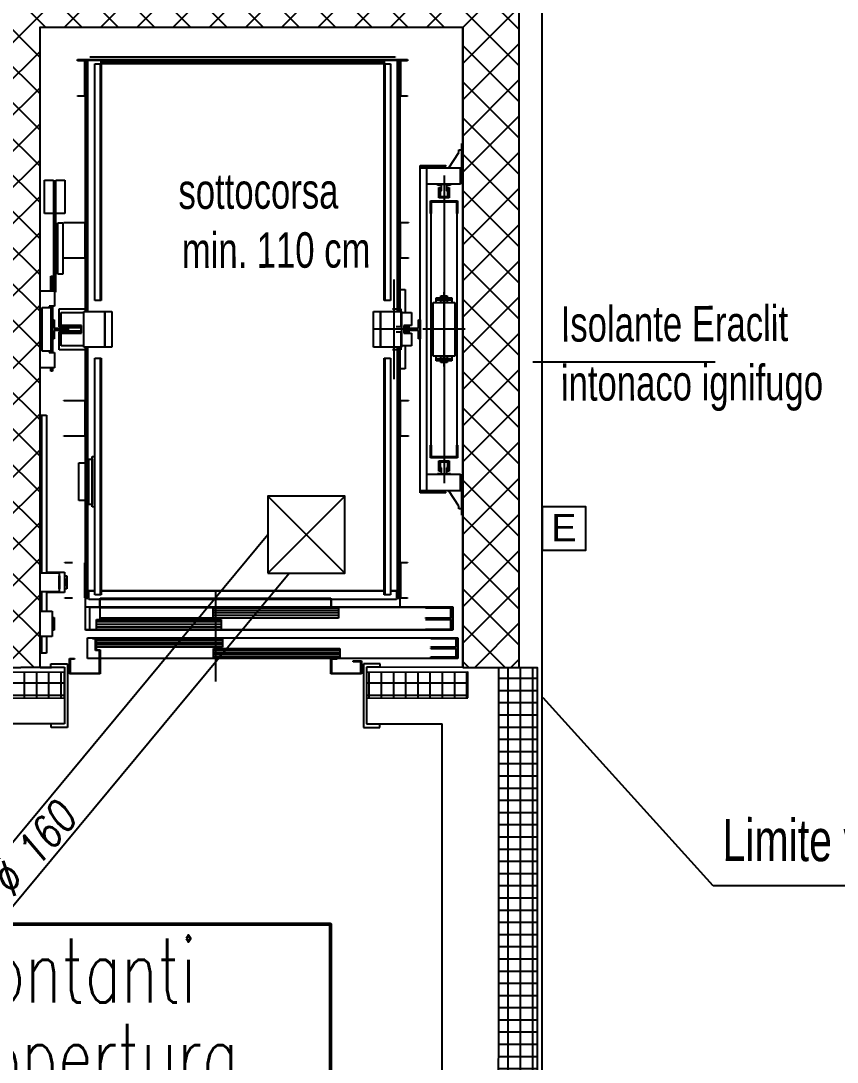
# Model space of a CAD drawing. Header units: millimetres. Extents: x -3782782348 to 131293, y -36553 to 57271.
# Drawn here: x 93865.1 to 94183.7, y 38266.9 to 38673.5 of the extents above; entities that cross this region are included whole.
import ezdxf
from ezdxf.enums import TextEntityAlignment as Align

# ---------------------------------------------------------------- set-up
doc = ezdxf.new("R2010")
doc.units = ezdxf.units.MM
doc.header["$LTSCALE"] = 0.01
for name, color, linetype in [('ESTRAZ', 2, 'Continuous'), ('X_Ascensori', 8, 'Continuous'), ('X_MURI', 8, 'Continuous')]:
    doc.layers.add(name, color=color, linetype=linetype)
doc.layers.add('tubi_uta', color=253, linetype='Continuous', lineweight=50)
doc.layers.add('VVF-SIMBOLI', color=7, linetype='Continuous', true_color=0xe60000)
doc.styles.add('ARIAL', font='arial.ttf')
doc.styles.add('QUOTE', font='simplex.shx', dxfattribs={"width": 0.7})
doc.styles.add('ROMANS', font='romans')
doc.styles.add('testo indicazioni', font='romans.shx', dxfattribs={"width": 0.8, "oblique": 10, "height": 17.5})

# ---------------------------------------------------------------- blocks, each defined once
blk = doc.blocks.new('Estintore')
at = {"layer": 'VVF-SIMBOLI', "color": 1}
blk.add_lwpolyline([(-0.531, -0.531), (0, -0.531), (0, 0), (-0.531, 0)], close=True, dxfattribs=at)
at = {"layer": 'VVF-SIMBOLI', "color": 1, "style": 'ARIAL'}
blk.add_text('E', height=0.332, dxfattribs=at).set_placement((-0.266, -0.421), align=Align.CENTER)
blk = doc.blocks.new('A$C7C63278F')
at = {"layer": 'X_Ascensori'}
for p, q in [((42545.32, 21654.45, 0), (42545.32, 21654.65, 0)), ((42545.32, 21654.65, 0), (42664.32, 21654.65, 0)), ((42664.32, 21654.45, 0), (42545.32, 21654.45, 0)), ((42664.32, 21654.65, 0), (42664.32, 21654.45, 0)), ((42540.42, 21653.25, 0), (42540.42, 21653.65, 0)), ((42540.42, 21653.65, 0), (42669.22, 21653.65, 0)), ((42540.42, 21653.25, 0), (42543.42, 21653.25, 0)), ((42540.42, 21653.05, 0), (42540.42, 21653.25, 0)), ((42669.22, 21653.25, 0), (42540.42, 21653.25, 0)), ((42543.22, 21653.05, 0), (42540.42, 21653.05, 0)), ((42543.22, 21639.45, 0), (42543.22, 21653.05, 0)), ((42543.42, 21653.25, 0), (42543.42, 21639.25, 0)), ((42543.42, 21590, 0), (42543.42, 21653.25, 0)), ((42543.42, 21653.25, 0), (42544.22, 21653.25, 0)), ((42544.22, 21653.25, 0), (42544.22, 21555.25, 0)), ((42544.22, 21555.25, 0), (42544.22, 21653.25, 0)), ((42544.22, 21653.25, 0), (42544.42, 21653.25, 0)), ((42547.12, 21559.55, 0), (42547.12, 21651.95, 0)), ((42547.12, 21651.95, 0), (42549.32, 21651.95, 0)), ((42549.32, 21651.95, 0), (42549.32, 21559.55, 0)), ((42549.32, 21559.55, 0), (42549.32, 21651.95, 0)), ((42549.32, 21651.95, 0), (42549.62, 21651.95, 0)), ((42549.62, 21652.25, 0), (42549.62, 21653.25, 0)), ((42549.62, 21653.25, 0), (42660.02, 21653.25, 0)), ((42660.02, 21652.25, 0), (42549.62, 21652.25, 0)), ((42549.62, 21651.95, 0), (42549.62, 21652.25, 0)), ((42549.62, 21652.25, 0), (42660.02, 21652.25, 0)), ((42660.02, 21651.95, 0), (42549.62, 21651.95, 0)), ((42549.62, 21651.95, 0), (42549.62, 21559.55, 0)), ((42660.02, 21653.25, 0), (42660.02, 21652.25, 0)), ((42660.02, 21652.25, 0), (42660.02, 21651.95, 0)), ((42660.02, 21651.95, 0), (42660.32, 21651.95, 0)), ((42660.02, 21559.55, 0), (42660.02, 21651.95, 0)), ((42660.32, 21651.95, 0), (42662.52, 21651.95, 0)), ((42660.32, 21559.55, 0), (42660.32, 21651.95, 0)), ((42660.32, 21651.95, 0), (42660.32, 21559.55, 0)), ((42662.52, 21651.95, 0), (42662.52, 21559.55, 0)), ((42665.22, 21653.25, 0), (42665.42, 21653.25, 0)), ((42665.22, 21555.25, 0), (42665.22, 21653.25, 0)), ((42665.42, 21653.25, 0), (42666.22, 21653.25, 0)), ((42665.42, 21555.25, 0), (42665.42, 21653.25, 0)), ((42665.42, 21653.25, 0), (42665.42, 21555.25, 0)), ((42666.22, 21653.25, 0), (42669.22, 21653.25, 0)), ((42666.22, 21639.25, 0), (42666.22, 21653.25, 0)), ((42666.22, 21653.25, 0), (42666.22, 21590, 0)), ((42669.22, 21653.05, 0), (42666.42, 21653.05, 0)), ((42666.42, 21653.05, 0), (42666.42, 21639.45, 0)), ((42669.22, 21653.65, 0), (42669.22, 21653.25, 0)), ((42669.22, 21653.25, 0), (42669.22, 21653.05, 0)), ((42540.42, 21639.45, 0), (42543.22, 21639.45, 0)), ((42540.42, 21639.25, 0), (42540.42, 21639.45, 0)), ((42543.42, 21639.25, 0), (42540.42, 21639.25, 0)), ((42669.22, 21639.25, 0), (42666.22, 21639.25, 0)), ((42666.42, 21639.45, 0), (42669.22, 21639.45, 0)), ((42669.22, 21639.45, 0), (42669.22, 21639.25, 0)), ((42689.22, 21617.25, 0), (42689.22, 21618.35, 0)), ((42689.22, 21618.35, 0), (42690.32, 21618.35, 0)), ((42690.32, 21605.85, 0), (42690.32, 21620.85, 0)), ((42690.32, 21620.85, 0), (42690.72, 21620.85, 0)), ((42690.32, 21618.35, 0), (42690.32, 21605.85, 0)), ((42690.72, 21620.85, 0), (42690.72, 21605.85, 0)), ((42685.31, 21611.35, 0), (42689.22, 21617.25, 0)), ((42674.12, 21612.15, 0), (42684.12, 21612.15, 0)), ((42674.12, 21611.35, 0), (42674.12, 21612.15, 0)), ((42674.12, 21485.15, 0), (42674.12, 21611.35, 0)), ((42674.12, 21611.35, 0), (42676.62, 21611.35, 0)), ((42684.12, 21611.95, 0), (42674.32, 21611.95, 0)), ((42674.32, 21611.95, 0), (42674.32, 21611.35, 0)), ((42676.62, 21611.35, 0), (42689.72, 21611.35, 0)), ((42676.62, 21611.35, 0), (42676.62, 21485.15, 0)), ((42684.12, 21612.15, 0), (42684.12, 21611.95, 0)), ((42689.72, 21611.35, 0), (42689.72, 21604.85, 0)), ((42689.72, 21611.35, 0), (42689.82, 21611.35, 0)), ((42689.82, 21611.35, 0), (42689.82, 21604.85, 0)), ((42527.44, 21593.45, 0), (42527.44, 21606.45, 0)), ((42527.44, 21606.45, 0), (42531.04, 21606.45, 0)), ((42531.04, 21606.45, 0), (42531.04, 21593.45, 0)), ((42531.84, 21593.45, 0), (42531.84, 21606.45, 0)), ((42531.84, 21606.45, 0), (42535.44, 21606.45, 0)), ((42535.44, 21606.45, 0), (42535.44, 21593.45, 0)), ((42683.42, 21608.35, 0), (42683.42, 21488.15, 0)), ((42690.32, 21605.85, 0), (42689.82, 21605.85, 0)), ((42690.72, 21605.85, 0), (42690.32, 21605.85, 0)), ((42531.14, 21563.25, 0), (42531.14, 21603.75, 0)), ((42531.14, 21603.75, 0), (42531.74, 21603.75, 0)), ((42531.74, 21603.75, 0), (42531.74, 21562.75, 0)), ((42689.72, 21604.85, 0), (42676.62, 21604.85, 0)), ((42680.92, 21604.5, 0), (42680.92, 21604.85, 0)), ((42680.92, 21604.85, 0), (42683.42, 21604.85, 0)), ((42682.42, 21604.5, 0), (42680.92, 21604.5, 0)), ((42681.42, 21603.6, 0), (42681.92, 21603.6, 0)), ((42681.42, 21599.6, 0), (42681.42, 21603.6, 0)), ((42681.92, 21603.6, 0), (42681.92, 21600.1, 0)), ((42681.92, 21600.1, 0), (42681.92, 21602.35, 0)), ((42681.92, 21602.35, 0), (42682.42, 21602.35, 0)), ((42682.42, 21602.35, 0), (42682.42, 21604.5, 0)), ((42683.42, 21604.85, 0), (42685.92, 21604.85, 0)), ((42684.42, 21604.5, 0), (42684.42, 21602.35, 0)), ((42685.92, 21604.5, 0), (42684.42, 21604.5, 0)), ((42684.42, 21602.35, 0), (42684.92, 21602.35, 0)), ((42684.92, 21603.6, 0), (42685.42, 21603.6, 0)), ((42684.92, 21600.1, 0), (42684.92, 21603.6, 0)), ((42684.92, 21602.35, 0), (42684.92, 21600.1, 0)), ((42685.42, 21603.6, 0), (42685.42, 21599.6, 0)), ((42685.92, 21604.85, 0), (42685.92, 21604.5, 0)), ((42689.82, 21604.85, 0), (42689.72, 21604.85, 0)), ((42678.12, 21593.45, 0), (42678.12, 21598.45, 0)), ((42678.12, 21598.45, 0), (42688.72, 21598.45, 0)), ((42678.42, 21598.15, 0), (42678.42, 21593.45, 0)), ((42688.42, 21598.15, 0), (42678.42, 21598.15, 0)), ((42678.42, 21598.05, 0), (42688.42, 21598.05, 0)), ((42678.42, 21498.45, 0), (42678.42, 21598.05, 0)), ((42685.42, 21599.6, 0), (42681.42, 21599.6, 0)), ((42681.92, 21600.1, 0), (42684.92, 21600.1, 0)), ((42688.42, 21593.45, 0), (42688.42, 21598.15, 0)), ((42688.42, 21598.05, 0), (42688.42, 21498.45, 0)), ((42688.72, 21598.45, 0), (42688.72, 21593.45, 0)), ((42531.04, 21593.45, 0), (42527.44, 21593.45, 0)), ((42535.44, 21593.45, 0), (42531.84, 21593.45, 0)), ((42678.42, 21593.45, 0), (42678.12, 21593.45, 0)), ((42688.72, 21593.45, 0), (42688.42, 21593.45, 0)), ((42532.64, 21588.99, 0), (42532.64, 21589.75, 0)), ((42532.64, 21589.75, 0), (42534.64, 21589.75, 0)), ((42534.64, 21589.75, 0), (42534.64, 21588.99, 0)), ((42535.04, 21590, 0), (42543.52, 21590, 0)), ((42535.04, 21589.8, 0), (42535.04, 21590, 0)), ((42543.32, 21589.8, 0), (42535.04, 21589.8, 0)), ((42543.32, 21576.2, 0), (42543.32, 21589.8, 0)), ((42543.52, 21590, 0), (42543.52, 21576, 0)), ((42666.12, 21590, 0), (42669.62, 21590, 0)), ((42666.12, 21576, 0), (42666.12, 21590, 0)), ((42669.62, 21589.8, 0), (42666.32, 21589.8, 0)), ((42666.32, 21589.8, 0), (42666.32, 21576.2, 0)), ((42669.62, 21590, 0), (42669.62, 21589.8, 0)), ((42532.64, 21586.82, 0), (42532.64, 21588.99, 0)), ((42532.64, 21583.58, 0), (42532.64, 21586.82, 0)), ((42534.64, 21588.99, 0), (42534.64, 21586.82, 0)), ((42534.64, 21586.82, 0), (42534.64, 21583.58, 0)), ((42532.64, 21579.75, 0), (42532.64, 21583.58, 0)), ((42534.64, 21583.58, 0), (42534.64, 21579.75, 0)), ((42532.64, 21575.92, 0), (42532.64, 21579.75, 0)), ((42534.64, 21579.75, 0), (42534.64, 21575.92, 0)), ((42532.64, 21572.68, 0), (42532.64, 21575.92, 0)), ((42534.64, 21575.92, 0), (42534.64, 21572.68, 0)), ((42535.04, 21576.2, 0), (42543.32, 21576.2, 0)), ((42535.04, 21576, 0), (42535.04, 21576.2, 0)), ((42543.52, 21576, 0), (42535.04, 21576, 0)), ((42543.42, 21555.25, 0), (42543.42, 21576, 0)), ((42669.62, 21576, 0), (42666.12, 21576, 0)), ((42666.22, 21576, 0), (42666.22, 21555.25, 0)), ((42666.32, 21576.2, 0), (42669.62, 21576.2, 0)), ((42669.62, 21576.2, 0), (42669.62, 21576, 0)), ((42529.94, 21568.95, 0), (42530.54, 21568.95, 0)), ((42529.94, 21563.25, 0), (42529.94, 21568.95, 0)), ((42530.54, 21568.95, 0), (42530.54, 21563.25, 0)), ((42532.64, 21570.51, 0), (42532.64, 21572.68, 0)), ((42532.64, 21569.75, 0), (42532.64, 21570.51, 0)), ((42534.64, 21569.75, 0), (42532.64, 21569.75, 0)), ((42534.64, 21572.68, 0), (42534.64, 21570.51, 0)), ((42534.64, 21570.51, 0), (42534.64, 21569.75, 0)), ((42664.02, 21528.75, 0), (42664.02, 21567.75, 0)), ((42665.12, 21568.55, 0), (42665.22, 21568.55, 0)), ((42525.74, 21563.25, 0), (42531.34, 21563.25, 0)), ((42525.74, 21533.25, 0), (42525.74, 21563.25, 0)), ((42531.34, 21563.25, 0), (42531.34, 21557.25, 0)), ((42531.74, 21562.75, 0), (42531.34, 21562.75, 0)), ((42665.22, 21564.55, 0), (42665.12, 21564.55, 0)), ((42666.22, 21563.75, 0), (42667.02, 21563.75, 0)), ((42667.02, 21563.75, 0), (42667.95, 21563.75, 0)), ((42667.95, 21563.75, 0), (42668.27, 21563.75, 0)), ((42668.27, 21563.75, 0), (42668.27, 21554.75, 0)), ((42682.17, 21560.55, 0), (42682.17, 21561.25, 0)), ((42682.17, 21561.25, 0), (42682.26, 21561.25, 0)), ((42682.26, 21561.25, 0), (42682.54, 21561.25, 0)), ((42682.54, 21561.25, 0), (42682.94, 21561.25, 0)), ((42682.94, 21561.25, 0), (42683.42, 21561.25, 0)), ((42683.42, 21533.75, 0), (42683.42, 21562.75, 0)), ((42683.42, 21561.25, 0), (42683.9, 21561.25, 0)), ((42683.9, 21561.25, 0), (42684.3, 21561.25, 0)), ((42684.3, 21561.25, 0), (42684.57, 21561.25, 0)), ((42684.57, 21561.25, 0), (42684.67, 21561.25, 0)), ((42684.67, 21561.25, 0), (42684.67, 21560.55, 0)), ((42526.54, 21539.75, 0), (42526.54, 21556.75, 0)), ((42526.54, 21556.75, 0), (42530.04, 21556.75, 0)), ((42531.34, 21557.25, 0), (42529.34, 21557.25, 0)), ((42529.34, 21557.25, 0), (42529.34, 21556.75, 0)), ((42529.94, 21556.75, 0), (42529.94, 21557.25, 0)), ((42530.04, 21556.75, 0), (42530.04, 21539.75, 0)), ((42530.04, 21552, 0), (42530.04, 21556.75, 0)), ((42530.04, 21556.75, 0), (42530.54, 21556.75, 0)), ((42530.54, 21557.25, 0), (42530.54, 21556.75, 0)), ((42530.54, 21556.75, 0), (42530.54, 21552, 0)), ((42549.32, 21559.55, 0), (42547.12, 21559.55, 0)), ((42549.62, 21559.55, 0), (42549.32, 21559.55, 0)), ((42660.32, 21559.55, 0), (42660.02, 21559.55, 0)), ((42662.52, 21559.55, 0), (42660.32, 21559.55, 0)), ((42679.17, 21537.75, 0), (42679.17, 21558.75, 0)), ((42679.17, 21558.75, 0), (42679.49, 21558.75, 0)), ((42679.49, 21558.75, 0), (42680.41, 21558.75, 0)), ((42680.41, 21558.75, 0), (42681.79, 21558.75, 0)), ((42680.42, 21559.75, 0), (42680.42, 21560.55, 0)), ((42680.42, 21560.55, 0), (42686.42, 21560.55, 0)), ((42686.42, 21559.75, 0), (42680.42, 21559.75, 0)), ((42680.42, 21558.75, 0), (42680.42, 21559.75, 0)), ((42680.42, 21559.75, 0), (42682.17, 21559.75, 0)), ((42681.79, 21558.75, 0), (42683.42, 21558.75, 0)), ((42682.17, 21558.75, 0), (42682.17, 21559.75, 0)), ((42682.17, 21559.75, 0), (42682.26, 21559.75, 0)), ((42682.17, 21558.75, 0), (42682.17, 21559.75, 0)), ((42682.26, 21558.75, 0), (42682.17, 21558.75, 0)), ((42682.26, 21559.75, 0), (42682.54, 21559.75, 0)), ((42682.54, 21558.75, 0), (42682.26, 21558.75, 0)), ((42682.54, 21559.75, 0), (42682.94, 21559.75, 0)), ((42682.94, 21558.75, 0), (42682.54, 21558.75, 0)), ((42682.94, 21559.75, 0), (42683.42, 21559.75, 0)), ((42683.42, 21558.75, 0), (42682.94, 21558.75, 0)), ((42683.42, 21559.75, 0), (42683.9, 21559.75, 0)), ((42683.9, 21558.75, 0), (42683.42, 21558.75, 0)), ((42683.42, 21558.75, 0), (42685.05, 21558.75, 0)), ((42683.9, 21559.75, 0), (42684.3, 21559.75, 0)), ((42684.3, 21558.75, 0), (42683.9, 21558.75, 0)), ((42684.3, 21559.75, 0), (42684.57, 21559.75, 0)), ((42684.57, 21558.75, 0), (42684.3, 21558.75, 0)), ((42684.57, 21559.75, 0), (42684.67, 21559.75, 0)), ((42684.67, 21558.75, 0), (42684.57, 21558.75, 0)), ((42684.67, 21559.75, 0), (42684.67, 21558.75, 0)), ((42684.67, 21559.75, 0), (42684.67, 21558.75, 0)), ((42684.67, 21559.75, 0), (42686.42, 21559.75, 0)), ((42685.05, 21558.75, 0), (42686.42, 21558.75, 0)), ((42686.42, 21560.55, 0), (42686.42, 21559.75, 0)), ((42686.42, 21559.75, 0), (42686.42, 21558.75, 0)), ((42686.42, 21558.75, 0), (42687.35, 21558.75, 0)), ((42687.35, 21558.75, 0), (42687.67, 21558.75, 0)), ((42687.67, 21558.75, 0), (42687.67, 21537.75, 0)), ((42533.14, 21556.25, 0), (42543.42, 21556.25, 0)), ((42533.14, 21549.25, 0), (42533.14, 21556.25, 0)), ((42533.99, 21549.75, 0), (42533.99, 21554.75, 0)), ((42533.99, 21554.75, 0), (42542.78, 21554.75, 0)), ((42542.77, 21541.25, 0), (42542.77, 21555.25, 0)), ((42542.77, 21555.25, 0), (42551.07, 21555.25, 0)), ((42551.07, 21555.25, 0), (42551.07, 21541.25, 0)), ((42551.07, 21555.25, 0), (42553.77, 21555.25, 0)), ((42551.07, 21541.25, 0), (42551.07, 21555.25, 0)), ((42553.77, 21555.25, 0), (42553.77, 21541.25, 0)), ((42655.87, 21541.25, 0), (42655.87, 21555.25, 0)), ((42655.87, 21555.25, 0), (42658.57, 21555.25, 0)), ((42658.57, 21555.25, 0), (42666.87, 21555.25, 0)), ((42658.57, 21541.25, 0), (42658.57, 21555.25, 0)), ((42658.57, 21555.25, 0), (42658.57, 21541.25, 0)), ((42663.29, 21556.25, 0), (42666.54, 21556.25, 0)), ((42666.54, 21556.25, 0), (42666.54, 21549.25, 0)), ((42666.87, 21555.25, 0), (42666.87, 21541.25, 0)), ((42666.87, 21554.75, 0), (42670.67, 21554.75, 0)), ((42670.67, 21554.75, 0), (42670.67, 21549.75, 0)), ((42530.04, 21552, 0), (42530.54, 21552, 0)), ((42530.04, 21544.5, 0), (42530.04, 21552, 0)), ((42530.54, 21544.5, 0), (42530.54, 21552, 0)), ((42530.54, 21552, 0), (42531.24, 21552, 0)), ((42530.54, 21552, 0), (42530.54, 21544.5, 0)), ((42531.24, 21552, 0), (42531.24, 21548.75, 0)), ((42531.24, 21548.75, 0), (42536.74, 21548.75, 0)), ((42534.94, 21549.25, 0), (42533.14, 21549.25, 0)), ((42541.88, 21549.75, 0), (42533.99, 21549.75, 0)), ((42534.94, 21548.85, 0), (42534.94, 21549.75, 0)), ((42534.94, 21549.75, 0), (42541.88, 21549.75, 0)), ((42541.88, 21548.85, 0), (42534.94, 21548.85, 0)), ((42536.74, 21548.75, 0), (42536.74, 21547.75, 0)), ((42541.83, 21547.65, 0), (42541.83, 21548.85, 0)), ((42541.88, 21546.75, 0), (42541.88, 21549.75, 0)), ((42666.54, 21549.25, 0), (42664.74, 21549.25, 0)), ((42670.67, 21549.75, 0), (42667.77, 21549.75, 0)), ((42667.77, 21549.75, 0), (42667.77, 21546.75, 0)), ((42667.77, 21549.75, 0), (42669.72, 21549.75, 0)), ((42669.72, 21548.85, 0), (42667.77, 21548.85, 0)), ((42668.27, 21548.85, 0), (42668.27, 21547.65, 0)), ((42668.27, 21548.75, 0), (42673.42, 21548.75, 0)), ((42669.72, 21549.75, 0), (42669.72, 21548.85, 0)), ((42673.42, 21548.75, 0), (42673.42, 21552, 0)), ((42673.42, 21552, 0), (42674.12, 21552, 0)), ((42674.12, 21552, 0), (42674.12, 21544.5, 0)), ((42536.74, 21547.75, 0), (42531.24, 21547.75, 0)), ((42531.24, 21547.75, 0), (42531.24, 21544.5, 0)), ((42533.14, 21547.25, 0), (42534.94, 21547.25, 0)), ((42533.14, 21540.25, 0), (42533.14, 21547.25, 0)), ((42533.99, 21541.75, 0), (42533.99, 21546.75, 0)), ((42533.99, 21546.75, 0), (42541.88, 21546.75, 0)), ((42534.94, 21546.75, 0), (42534.94, 21547.65, 0)), ((42534.94, 21547.65, 0), (42541.88, 21547.65, 0)), ((42541.88, 21546.75, 0), (42534.94, 21546.75, 0)), ((42672.27, 21548.25, 0), (42655.77, 21548.25, 0)), ((42664.74, 21547.25, 0), (42666.54, 21547.25, 0)), ((42666.54, 21547.25, 0), (42666.54, 21540.25, 0)), ((42667.77, 21547.65, 0), (42669.72, 21547.65, 0)), ((42667.77, 21546.75, 0), (42670.67, 21546.75, 0)), ((42669.72, 21546.75, 0), (42667.77, 21546.75, 0)), ((42673.42, 21547.75, 0), (42668.27, 21547.75, 0)), ((42669.72, 21547.65, 0), (42669.72, 21546.75, 0)), ((42670.67, 21546.75, 0), (42670.67, 21541.75, 0)), ((42673.42, 21544.5, 0), (42673.42, 21547.75, 0)), ((42691.67, 21548.25, 0), (42675.17, 21548.25, 0)), ((42530.04, 21539.75, 0), (42530.04, 21544.5, 0)), ((42530.54, 21544.5, 0), (42530.04, 21544.5, 0)), ((42530.54, 21544.5, 0), (42530.54, 21539.75, 0)), ((42531.24, 21544.5, 0), (42530.54, 21544.5, 0)), ((42542.78, 21541.75, 0), (42533.99, 21541.75, 0)), ((42551.07, 21541.25, 0), (42542.77, 21541.25, 0)), ((42543.42, 21520.5, 0), (42543.42, 21541.25, 0)), ((42544.22, 21541.25, 0), (42544.22, 21443.25, 0)), ((42544.22, 21443.25, 0), (42544.22, 21541.25, 0)), ((42553.77, 21541.25, 0), (42551.07, 21541.25, 0)), ((42658.57, 21541.25, 0), (42655.87, 21541.25, 0)), ((42666.87, 21541.25, 0), (42658.57, 21541.25, 0)), ((42665.22, 21443.25, 0), (42665.22, 21541.25, 0)), ((42665.42, 21443.25, 0), (42665.42, 21541.25, 0)), ((42665.42, 21541.25, 0), (42665.42, 21443.25, 0)), ((42666.22, 21541.25, 0), (42666.22, 21520.5, 0)), ((42670.67, 21541.75, 0), (42666.87, 21541.75, 0)), ((42668.27, 21541.75, 0), (42668.27, 21532.75, 0)), ((42674.12, 21544.5, 0), (42673.42, 21544.5, 0)), ((42530.04, 21539.75, 0), (42526.54, 21539.75, 0)), ((42529.34, 21539.75, 0), (42529.34, 21539.25, 0)), ((42529.34, 21539.25, 0), (42531.34, 21539.25, 0)), ((42529.94, 21539.25, 0), (42529.94, 21539.75, 0)), ((42530.54, 21539.75, 0), (42530.04, 21539.75, 0)), ((42530.54, 21539.75, 0), (42530.54, 21539.25, 0)), ((42531.34, 21539.25, 0), (42531.34, 21533.25, 0)), ((42543.42, 21540.25, 0), (42533.14, 21540.25, 0)), ((42547.12, 21444.55, 0), (42547.12, 21536.95, 0)), ((42547.12, 21536.95, 0), (42549.32, 21536.95, 0)), ((42549.32, 21536.95, 0), (42549.32, 21444.55, 0)), ((42549.32, 21444.55, 0), (42549.32, 21536.95, 0)), ((42549.32, 21536.95, 0), (42549.62, 21536.95, 0)), ((42549.62, 21536.95, 0), (42549.62, 21444.55, 0)), ((42660.02, 21536.95, 0), (42660.32, 21536.95, 0)), ((42660.02, 21444.55, 0), (42660.02, 21536.95, 0)), ((42660.32, 21536.95, 0), (42662.52, 21536.95, 0)), ((42660.32, 21444.55, 0), (42660.32, 21536.95, 0)), ((42660.32, 21536.95, 0), (42660.32, 21444.55, 0)), ((42662.52, 21536.95, 0), (42662.52, 21444.55, 0)), ((42666.54, 21540.25, 0), (42663.29, 21540.25, 0)), ((42679.49, 21537.75, 0), (42679.17, 21537.75, 0)), ((42680.41, 21537.75, 0), (42679.49, 21537.75, 0)), ((42681.79, 21537.75, 0), (42680.41, 21537.75, 0)), ((42680.42, 21536.75, 0), (42680.42, 21537.75, 0)), ((42682.17, 21536.75, 0), (42680.42, 21536.75, 0)), ((42680.42, 21535.95, 0), (42680.42, 21536.75, 0)), ((42680.42, 21536.75, 0), (42686.42, 21536.75, 0)), ((42683.42, 21537.75, 0), (42681.79, 21537.75, 0)), ((42682.17, 21536.75, 0), (42682.17, 21537.75, 0)), ((42682.17, 21537.75, 0), (42682.26, 21537.75, 0)), ((42682.17, 21536.75, 0), (42682.17, 21537.75, 0)), ((42682.26, 21536.75, 0), (42682.17, 21536.75, 0)), ((42682.26, 21537.75, 0), (42682.54, 21537.75, 0)), ((42682.54, 21536.75, 0), (42682.26, 21536.75, 0)), ((42682.54, 21537.75, 0), (42682.94, 21537.75, 0)), ((42682.94, 21536.75, 0), (42682.54, 21536.75, 0)), ((42682.94, 21537.75, 0), (42683.42, 21537.75, 0)), ((42683.42, 21536.75, 0), (42682.94, 21536.75, 0)), ((42683.42, 21537.75, 0), (42683.9, 21537.75, 0)), ((42685.05, 21537.75, 0), (42683.42, 21537.75, 0)), ((42683.9, 21536.75, 0), (42683.42, 21536.75, 0)), ((42683.9, 21537.75, 0), (42684.3, 21537.75, 0)), ((42684.3, 21536.75, 0), (42683.9, 21536.75, 0)), ((42684.3, 21537.75, 0), (42684.57, 21537.75, 0)), ((42684.57, 21536.75, 0), (42684.3, 21536.75, 0)), ((42684.57, 21537.75, 0), (42684.67, 21537.75, 0)), ((42684.67, 21536.75, 0), (42684.57, 21536.75, 0)), ((42684.67, 21537.75, 0), (42684.67, 21536.75, 0)), ((42684.67, 21537.75, 0), (42684.67, 21536.75, 0)), ((42686.42, 21536.75, 0), (42684.67, 21536.75, 0)), ((42686.42, 21537.75, 0), (42685.05, 21537.75, 0)), ((42687.35, 21537.75, 0), (42686.42, 21537.75, 0)), ((42686.42, 21537.75, 0), (42686.42, 21536.75, 0)), ((42686.42, 21536.75, 0), (42686.42, 21535.95, 0)), ((42687.67, 21537.75, 0), (42687.35, 21537.75, 0)), ((42531.34, 21533.25, 0), (42525.74, 21533.25, 0)), ((42529.94, 21531.95, 0), (42529.94, 21533.25, 0)), ((42530.54, 21533.25, 0), (42530.54, 21531.95, 0)), ((42667.02, 21532.75, 0), (42666.22, 21532.75, 0)), ((42667.95, 21532.75, 0), (42667.02, 21532.75, 0)), ((42668.27, 21532.75, 0), (42667.95, 21532.75, 0)), ((42686.42, 21535.95, 0), (42680.42, 21535.95, 0)), ((42682.17, 21535.25, 0), (42682.17, 21535.95, 0)), ((42682.26, 21535.25, 0), (42682.17, 21535.25, 0)), ((42682.54, 21535.25, 0), (42682.26, 21535.25, 0)), ((42682.94, 21535.25, 0), (42682.54, 21535.25, 0)), ((42683.42, 21535.25, 0), (42682.94, 21535.25, 0)), ((42683.9, 21535.25, 0), (42683.42, 21535.25, 0)), ((42684.3, 21535.25, 0), (42683.9, 21535.25, 0)), ((42684.57, 21535.25, 0), (42684.3, 21535.25, 0)), ((42684.67, 21535.25, 0), (42684.57, 21535.25, 0)), ((42684.67, 21535.95, 0), (42684.67, 21535.25, 0)), ((42530.54, 21531.95, 0), (42529.94, 21531.95, 0)), ((42665.12, 21531.95, 0), (42665.22, 21531.95, 0)), ((42665.22, 21527.95, 0), (42665.12, 21527.95, 0)), ((42535.04, 21520.5, 0), (42543.52, 21520.5, 0)), ((42535.04, 21520.3, 0), (42535.04, 21520.5, 0)), ((42543.32, 21520.3, 0), (42535.04, 21520.3, 0)), ((42543.32, 21506.7, 0), (42543.32, 21520.3, 0)), ((42543.52, 21520.5, 0), (42543.52, 21506.5, 0)), ((42666.12, 21520.5, 0), (42669.62, 21520.5, 0)), ((42666.12, 21506.5, 0), (42666.12, 21520.5, 0)), ((42669.62, 21520.3, 0), (42666.32, 21520.3, 0)), ((42666.32, 21520.3, 0), (42666.32, 21506.7, 0)), ((42669.62, 21520.5, 0), (42669.62, 21520.3, 0)), ((42525.74, 21514.75, 0), (42526.24, 21514.75, 0)), ((42525.74, 21453.2, 0), (42525.74, 21514.75, 0)), ((42526.24, 21514.75, 0), (42526.24, 21453.2, 0)), ((42526.24, 21514.75, 0), (42526.31, 21514.75, 0)), ((42526.24, 21453.2, 0), (42526.24, 21514.75, 0)), ((42526.31, 21514.75, 0), (42526.53, 21514.75, 0)), ((42526.53, 21514.75, 0), (42526.85, 21514.75, 0)), ((42526.85, 21514.75, 0), (42527.24, 21514.75, 0)), ((42527.24, 21514.75, 0), (42527.62, 21514.75, 0)), ((42527.62, 21514.75, 0), (42527.94, 21514.75, 0)), ((42527.94, 21514.75, 0), (42528.16, 21514.75, 0)), ((42528.16, 21514.75, 0), (42528.24, 21514.75, 0)), ((42528.24, 21514.75, 0), (42528.24, 21453.2, 0)), ((42535.04, 21506.7, 0), (42543.32, 21506.7, 0)), ((42535.04, 21506.5, 0), (42535.04, 21506.7, 0)), ((42543.52, 21506.5, 0), (42535.04, 21506.5, 0)), ((42543.42, 21443.25, 0), (42543.42, 21506.5, 0)), ((42669.62, 21506.5, 0), (42666.12, 21506.5, 0)), ((42666.22, 21506.5, 0), (42666.22, 21443.25, 0)), ((42666.32, 21506.7, 0), (42669.62, 21506.7, 0)), ((42669.62, 21506.7, 0), (42669.62, 21506.5, 0)), ((42678.12, 21498.05, 0), (42678.12, 21503.05, 0)), ((42678.12, 21503.05, 0), (42678.42, 21503.05, 0)), ((42678.42, 21503.05, 0), (42678.42, 21498.35, 0)), ((42688.42, 21498.35, 0), (42688.42, 21503.05, 0)), ((42688.42, 21503.05, 0), (42688.72, 21503.05, 0)), ((42688.72, 21503.05, 0), (42688.72, 21498.05, 0)), ((42540.82, 21496.1, 0), (42543.42, 21496.1, 0)), ((42540.82, 21481.4, 0), (42540.82, 21496.1, 0)), ((42540.82, 21496.1, 0), (42543.42, 21496.1, 0)), ((42540.82, 21481.4, 0), (42540.82, 21496.1, 0)), ((42540.82, 21496.1, 0), (42543.42, 21496.1, 0)), ((42540.82, 21481.4, 0), (42540.82, 21496.1, 0)), ((42544.42, 21496.1, 0), (42544.52, 21496.1, 0)), ((42544.42, 21496.1, 0), (42544.52, 21496.1, 0)), ((42544.42, 21496.1, 0), (42544.52, 21496.1, 0)), ((42544.82, 21479.9, 0), (42544.82, 21497.6, 0)), ((42544.82, 21497.6, 0), (42546.02, 21497.6, 0)), ((42546.02, 21478.9, 0), (42546.02, 21498.6, 0)), ((42546.02, 21498.6, 0), (42547.12, 21498.6, 0)), ((42546.02, 21497.6, 0), (42546.02, 21479.9, 0)), ((42688.72, 21498.05, 0), (42678.12, 21498.05, 0)), ((42688.42, 21498.45, 0), (42678.42, 21498.45, 0)), ((42678.42, 21498.35, 0), (42688.42, 21498.35, 0)), ((42681.42, 21496.9, 0), (42685.42, 21496.9, 0)), ((42681.42, 21492.9, 0), (42681.42, 21496.9, 0)), ((42681.92, 21494.15, 0), (42681.92, 21496.4, 0)), ((42684.92, 21496.4, 0), (42681.92, 21496.4, 0)), ((42681.92, 21496.4, 0), (42681.92, 21492.9, 0)), ((42684.92, 21496.4, 0), (42684.92, 21494.15, 0)), ((42684.92, 21492.9, 0), (42684.92, 21496.4, 0)), ((42685.42, 21496.9, 0), (42685.42, 21492.9, 0)), ((42680.92, 21491.65, 0), (42680.92, 21492, 0)), ((42680.92, 21492, 0), (42682.42, 21492, 0)), ((42681.92, 21492.9, 0), (42681.42, 21492.9, 0)), ((42682.42, 21494.15, 0), (42681.92, 21494.15, 0)), ((42682.42, 21492, 0), (42682.42, 21494.15, 0)), ((42684.92, 21494.15, 0), (42684.42, 21494.15, 0)), ((42684.42, 21494.15, 0), (42684.42, 21492, 0)), ((42684.42, 21492, 0), (42685.92, 21492, 0)), ((42685.42, 21492.9, 0), (42684.92, 21492.9, 0)), ((42685.92, 21492, 0), (42685.92, 21491.65, 0)), ((42676.62, 21491.65, 0), (42689.72, 21491.65, 0)), ((42683.42, 21491.65, 0), (42680.92, 21491.65, 0)), ((42685.92, 21491.65, 0), (42683.42, 21491.65, 0)), ((42689.72, 21491.65, 0), (42689.72, 21485.15, 0)), ((42689.72, 21491.65, 0), (42689.82, 21491.65, 0)), ((42689.82, 21491.65, 0), (42689.82, 21485.15, 0)), ((42689.82, 21490.65, 0), (42690.32, 21490.65, 0)), ((42690.32, 21490.65, 0), (42690.32, 21478.15, 0)), ((42690.32, 21475.65, 0), (42690.32, 21490.65, 0)), ((42690.32, 21490.65, 0), (42690.72, 21490.65, 0)), ((42690.72, 21490.65, 0), (42690.72, 21475.65, 0)), ((42676.62, 21485.15, 0), (42674.12, 21485.15, 0)), ((42674.12, 21484.35, 0), (42674.12, 21485.15, 0)), ((42684.12, 21484.35, 0), (42674.12, 21484.35, 0)), ((42674.32, 21485.15, 0), (42674.32, 21484.55, 0)), ((42674.32, 21484.55, 0), (42684.12, 21484.55, 0)), ((42689.72, 21485.15, 0), (42676.62, 21485.15, 0)), ((42684.12, 21484.55, 0), (42684.12, 21484.35, 0)), ((42689.22, 21479.25, 0), (42685.31, 21485.15, 0)), ((42689.82, 21485.15, 0), (42689.72, 21485.15, 0)), ((42543.42, 21481.4, 0), (42540.82, 21481.4, 0)), ((42543.42, 21481.4, 0), (42540.82, 21481.4, 0)), ((42543.42, 21481.4, 0), (42540.82, 21481.4, 0)), ((42544.52, 21481.4, 0), (42544.42, 21481.4, 0)), ((42544.52, 21481.4, 0), (42544.42, 21481.4, 0)), ((42544.52, 21481.4, 0), (42544.42, 21481.4, 0)), ((42546.02, 21479.9, 0), (42544.82, 21479.9, 0)), ((42547.12, 21478.9, 0), (42546.02, 21478.9, 0)), ((42689.22, 21478.15, 0), (42689.22, 21479.25, 0)), ((42690.32, 21478.15, 0), (42689.22, 21478.15, 0)), ((42690.72, 21475.65, 0), (42690.32, 21475.65, 0)), ((42535.44, 21457.25, 0), (42538.44, 21457.25, 0)), ((42535.44, 21457.05, 0), (42535.44, 21457.25, 0)), ((42538.24, 21457.05, 0), (42535.44, 21457.05, 0)), ((42543.22, 21443.45, 0), (42543.22, 21457.05, 0)), ((42543.42, 21457.25, 0), (42543.42, 21443.25, 0)), ((42666.22, 21457.25, 0), (42669.22, 21457.25, 0)), ((42666.22, 21443.25, 0), (42666.22, 21457.25, 0)), ((42669.22, 21457.05, 0), (42666.42, 21457.05, 0)), ((42666.42, 21457.05, 0), (42666.42, 21443.45, 0)), ((42669.22, 21457.25, 0), (42669.22, 21457.05, 0)), ((42525.74, 21445.7, 0), (42525.74, 21453.2, 0)), ((42525.74, 21453.2, 0), (42533.24, 21453.2, 0)), ((42528.24, 21453.45, 0), (42535.24, 21453.45, 0)), ((42533.24, 21453.2, 0), (42533.24, 21445.7, 0)), ((42533.24, 21451.76, 0), (42533.24, 21451.95, 0)), ((42533.24, 21451.95, 0), (42533.34, 21451.95, 0)), ((42533.24, 21451.22, 0), (42533.24, 21451.76, 0)), ((42533.24, 21450.41, 0), (42533.24, 21451.22, 0)), ((42533.34, 21451.95, 0), (42533.34, 21451.76, 0)), ((42533.34, 21451.76, 0), (42533.34, 21451.22, 0)), ((42533.34, 21451.22, 0), (42533.34, 21450.41, 0)), ((42535.24, 21453.45, 0), (42535.24, 21445.45, 0)), ((42535.24, 21451.95, 0), (42536.24, 21451.95, 0)), ((42536.24, 21451.95, 0), (42536.24, 21451.76, 0)), ((42536.24, 21451.76, 0), (42536.24, 21451.22, 0)), ((42536.24, 21451.22, 0), (42536.24, 21450.41, 0)), ((42533.24, 21449.45, 0), (42533.24, 21450.41, 0)), ((42533.24, 21448.49, 0), (42533.24, 21449.45, 0)), ((42533.24, 21447.68, 0), (42533.24, 21448.49, 0)), ((42533.24, 21447.14, 0), (42533.24, 21447.68, 0)), ((42533.24, 21446.95, 0), (42533.24, 21447.14, 0)), ((42533.34, 21450.41, 0), (42533.34, 21449.45, 0)), ((42533.34, 21449.45, 0), (42533.34, 21448.49, 0)), ((42533.34, 21448.49, 0), (42533.34, 21447.68, 0)), ((42533.34, 21447.68, 0), (42533.34, 21447.14, 0)), ((42533.34, 21447.14, 0), (42533.34, 21446.95, 0)), ((42535.24, 21450.95, 0), (42535.49, 21450.95, 0)), ((42535.49, 21447.95, 0), (42535.24, 21447.95, 0)), ((42535.49, 21450.95, 0), (42535.49, 21450.84, 0)), ((42535.49, 21450.84, 0), (42535.49, 21450.51, 0)), ((42535.49, 21450.51, 0), (42535.49, 21450.02, 0)), ((42535.49, 21450.02, 0), (42535.49, 21449.45, 0)), ((42535.49, 21449.45, 0), (42535.49, 21448.88, 0)), ((42535.49, 21448.88, 0), (42535.49, 21448.39, 0)), ((42535.49, 21448.39, 0), (42535.49, 21448.07, 0)), ((42535.49, 21448.07, 0), (42535.49, 21447.95, 0)), ((42536.24, 21450.41, 0), (42536.24, 21449.45, 0)), ((42536.24, 21449.45, 0), (42536.24, 21448.49, 0)), ((42536.24, 21448.49, 0), (42536.24, 21447.68, 0)), ((42536.24, 21447.68, 0), (42536.24, 21447.14, 0)), ((42536.24, 21447.14, 0), (42536.24, 21446.95, 0)), ((42533.24, 21445.7, 0), (42525.74, 21445.7, 0)), ((42525.74, 21438.25, 0), (42525.74, 21445.7, 0)), ((42526.24, 21445.7, 0), (42526.24, 21438.25, 0)), ((42526.24, 21438.25, 0), (42526.24, 21445.7, 0)), ((42528.24, 21445.7, 0), (42528.24, 21438.25, 0)), ((42535.24, 21445.45, 0), (42528.24, 21445.45, 0)), ((42533.34, 21446.95, 0), (42533.24, 21446.95, 0)), ((42536.24, 21446.95, 0), (42535.24, 21446.95, 0)), ((42535.44, 21443.45, 0), (42538.24, 21443.45, 0)), ((42535.44, 21443.25, 0), (42535.44, 21443.45, 0)), ((42538.44, 21443.25, 0), (42535.44, 21443.25, 0)), ((42543.42, 21443.25, 0), (42544.52, 21443.25, 0)), ((42543.42, 21430.75, 0), (42543.42, 21443.25, 0)), ((42544.22, 21443.25, 0), (42543.42, 21443.25, 0)), ((42544.42, 21443.25, 0), (42544.22, 21443.25, 0)), ((42544.82, 21446.1, 0), (42544.82, 21446.25, 0)), ((42544.82, 21446.25, 0), (42547.12, 21446.25, 0)), ((42544.82, 21443.25, 0), (42544.82, 21446.1, 0)), ((42544.82, 21446.1, 0), (42547.12, 21446.1, 0)), ((42547.12, 21446.1, 0), (42544.82, 21446.1, 0)), ((42544.82, 21442.75, 0), (42544.82, 21442.95, 0)), ((42549.32, 21444.55, 0), (42547.12, 21444.55, 0)), ((42549.22, 21443.15, 0), (42549.22, 21443.3, 0)), ((42549.22, 21443.3, 0), (42639.22, 21443.3, 0)), ((42549.22, 21439.8, 0), (42549.22, 21443.15, 0)), ((42549.22, 21443.15, 0), (42639.22, 21443.15, 0)), ((42639.22, 21443.15, 0), (42549.22, 21443.15, 0)), ((42549.62, 21444.55, 0), (42549.32, 21444.55, 0)), ((42549.62, 21446.25, 0), (42660.02, 21446.25, 0)), ((42549.62, 21446.1, 0), (42660.02, 21446.1, 0)), ((42660.02, 21446.1, 0), (42549.62, 21446.1, 0)), ((42594.22, 21445.75, 0), (42594.22, 21410.75, 0)), ((42639.22, 21443.3, 0), (42639.22, 21443.15, 0)), ((42639.22, 21443.15, 0), (42639.22, 21439.8, 0)), ((42660.32, 21444.55, 0), (42660.02, 21444.55, 0)), ((42662.52, 21444.55, 0), (42660.32, 21444.55, 0)), ((42662.52, 21446.25, 0), (42664.82, 21446.25, 0)), ((42662.52, 21446.1, 0), (42664.82, 21446.1, 0)), ((42664.82, 21446.1, 0), (42662.52, 21446.1, 0)), ((42664.82, 21446.25, 0), (42664.82, 21446.1, 0)), ((42664.82, 21446.1, 0), (42664.82, 21443.25, 0)), ((42664.82, 21442.95, 0), (42664.82, 21442.75, 0)), ((42665.12, 21443.25, 0), (42666.22, 21443.25, 0)), ((42665.42, 21443.25, 0), (42665.22, 21443.25, 0)), ((42666.22, 21443.25, 0), (42665.42, 21443.25, 0)), ((42669.22, 21443.25, 0), (42666.22, 21443.25, 0)), ((42666.22, 21443.25, 0), (42666.22, 21439.75, 0)), ((42666.42, 21443.45, 0), (42669.22, 21443.45, 0)), ((42669.22, 21443.45, 0), (42669.22, 21443.25, 0)), ((42543.42, 21430.95, 0), (42543.42, 21439.95, 0)), ((42543.42, 21439.95, 0), (42686.82, 21439.95, 0)), ((42664.82, 21442.75, 0), (42544.82, 21442.75, 0)), ((42545.22, 21430.75, 0), (42545.22, 21439.75, 0)), ((42545.22, 21439.75, 0), (42549.07, 21439.75, 0)), ((42549.07, 21439.6, 0), (42549.07, 21442.75, 0)), ((42549.22, 21439.6, 0), (42549.07, 21439.6, 0)), ((42549.22, 21439.65, 0), (42549.22, 21439.8, 0)), ((42549.22, 21439.8, 0), (42593.22, 21439.8, 0)), ((42639.22, 21439.8, 0), (42549.22, 21439.8, 0)), ((42593.22, 21439.65, 0), (42549.22, 21439.65, 0)), ((42549.22, 21435.45, 0), (42549.22, 21439.65, 0)), ((42549.22, 21439.65, 0), (42593.22, 21439.65, 0)), ((42593.22, 21439.8, 0), (42593.22, 21439.65, 0)), ((42593.22, 21439.65, 0), (42593.22, 21435.45, 0)), ((42639.37, 21439.6, 0), (42593.22, 21439.6, 0)), ((42593.47, 21435.5, 0), (42593.47, 21439.5, 0)), ((42593.47, 21439.5, 0), (42642.21, 21439.5, 0)), ((42639.37, 21442.75, 0), (42639.37, 21439.6, 0)), ((42639.37, 21439.75, 0), (42686.72, 21439.75, 0)), ((42642.21, 21439.5, 0), (42642.21, 21435.5, 0)), ((42676.22, 21439.5, 0), (42686.22, 21439.5, 0)), ((42676.22, 21439.4, 0), (42676.22, 21439.5, 0)), ((42686.12, 21439.4, 0), (42676.22, 21439.4, 0)), ((42686.12, 21435.6, 0), (42686.12, 21439.4, 0)), ((42686.22, 21439.5, 0), (42686.22, 21435.5, 0)), ((42686.72, 21439.75, 0), (42686.72, 21430.75, 0)), ((42686.82, 21439.95, 0), (42686.82, 21430.95, 0)), ((42525.74, 21438.25, 0), (42530.49, 21438.25, 0)), ((42530.49, 21438.25, 0), (42530.49, 21428.25, 0)), ((42530.49, 21435.75, 0), (42531.24, 21435.75, 0)), ((42531.24, 21435.75, 0), (42531.24, 21435.56, 0)), ((42531.24, 21435.56, 0), (42531.24, 21435.02, 0)), ((42531.24, 21435.02, 0), (42531.24, 21434.21, 0)), ((42547.72, 21431, 0), (42547.72, 21435, 0)), ((42547.72, 21435, 0), (42596.46, 21435, 0)), ((42593.22, 21435.45, 0), (42549.22, 21435.45, 0)), ((42549.22, 21435.3, 0), (42549.22, 21435.45, 0)), ((42549.22, 21435.45, 0), (42593.22, 21435.45, 0)), ((42593.22, 21435.3, 0), (42549.22, 21435.3, 0)), ((42593.22, 21435.45, 0), (42593.22, 21435.3, 0)), ((42642.22, 21438.5, 0), (42593.47, 21438.5, 0)), ((42642.22, 21437.5, 0), (42593.47, 21437.5, 0)), ((42642.22, 21436.5, 0), (42593.47, 21436.5, 0)), ((42642.21, 21435.5, 0), (42593.47, 21435.5, 0)), ((42596.46, 21435, 0), (42596.46, 21431, 0)), ((42676.22, 21435.6, 0), (42686.12, 21435.6, 0)), ((42676.22, 21435.5, 0), (42676.22, 21435.6, 0)), ((42686.22, 21435.5, 0), (42676.22, 21435.5, 0)), ((42676.22, 21435, 0), (42686.22, 21435, 0)), ((42676.22, 21434.9, 0), (42676.22, 21435, 0)), ((42686.12, 21434.9, 0), (42676.22, 21434.9, 0)), ((42686.12, 21431.1, 0), (42686.12, 21434.9, 0)), ((42686.22, 21435, 0), (42686.22, 21431, 0)), ((42531.24, 21430.75, 0), (42530.49, 21430.75, 0)), ((42531.24, 21434.21, 0), (42531.24, 21433.25, 0)), ((42531.24, 21433.25, 0), (42531.24, 21432.29, 0)), ((42531.24, 21432.29, 0), (42531.24, 21431.48, 0)), ((42531.24, 21431.48, 0), (42531.24, 21430.94, 0)), ((42531.24, 21430.94, 0), (42531.24, 21430.75, 0)), ((42686.82, 21430.95, 0), (42543.42, 21430.95, 0)), ((42545.22, 21430.75, 0), (42543.42, 21430.75, 0)), ((42686.72, 21430.75, 0), (42545.22, 21430.75, 0)), ((42596.47, 21434, 0), (42547.72, 21434, 0)), ((42596.47, 21433, 0), (42547.72, 21433, 0)), ((42596.47, 21432, 0), (42547.72, 21432, 0)), ((42596.46, 21431, 0), (42547.72, 21431, 0)), ((42676.22, 21431.1, 0), (42686.12, 21431.1, 0)), ((42676.22, 21431, 0), (42676.22, 21431.1, 0)), ((42686.22, 21431, 0), (42676.22, 21431, 0)), ((42530.49, 21428.25, 0), (42525.74, 21428.25, 0)), ((42525.74, 21421.75, 0), (42525.74, 21428.25, 0)), ((42526.24, 21428.25, 0), (42526.24, 21421.75, 0)), ((42526.24, 21421.75, 0), (42526.24, 21428.25, 0)), ((42528.24, 21428.25, 0), (42528.24, 21421.75, 0)), ((42544.22, 21419.75, 0), (42544.22, 21427.75, 0)), ((42544.22, 21427.75, 0), (42546.22, 21427.75, 0)), ((42546.22, 21427.45, 0), (42546.22, 21427.75, 0)), ((42546.22, 21427.75, 0), (42547.62, 21427.75, 0)), ((42547.32, 21427.45, 0), (42546.22, 21427.45, 0)), ((42547.32, 21422.85, 0), (42547.32, 21427.45, 0)), ((42547.62, 21427.75, 0), (42688.82, 21427.75, 0)), ((42547.62, 21427.75, 0), (42547.62, 21423.15, 0)), ((42547.72, 21424.15, 0), (42547.72, 21427.55, 0)), ((42547.72, 21427.55, 0), (42596.96, 21427.55, 0)), ((42596.97, 21426.7, 0), (42547.72, 21426.7, 0)), ((42596.96, 21427.55, 0), (42596.96, 21424.15, 0)), ((42678.32, 21427.55, 0), (42688.32, 21427.55, 0)), ((42678.32, 21427.45, 0), (42678.32, 21427.55, 0)), ((42688.22, 21427.45, 0), (42678.32, 21427.45, 0)), ((42688.22, 21424.25, 0), (42688.22, 21427.45, 0)), ((42688.32, 21427.55, 0), (42688.32, 21424.15, 0)), ((42688.82, 21427.75, 0), (42688.82, 21419.75, 0)), ((42548.92, 21422.85, 0), (42547.32, 21422.85, 0)), ((42547.62, 21423.15, 0), (42549.22, 21423.15, 0)), ((42596.97, 21425.85, 0), (42547.72, 21425.85, 0)), ((42596.97, 21425, 0), (42547.72, 21425, 0)), ((42596.96, 21424.15, 0), (42547.72, 21424.15, 0)), ((42548.92, 21414.05, 0), (42548.92, 21422.85, 0)), ((42549.22, 21423.15, 0), (42549.22, 21413.75, 0)), ((42593.47, 21420.25, 0), (42593.47, 21423.65, 0)), ((42593.47, 21423.65, 0), (42642.71, 21423.65, 0)), ((42642.72, 21422.8, 0), (42593.47, 21422.8, 0)), ((42642.71, 21423.65, 0), (42642.71, 21420.25, 0)), ((42678.32, 21424.25, 0), (42688.22, 21424.25, 0)), ((42678.32, 21424.15, 0), (42678.32, 21424.25, 0)), ((42688.32, 21424.15, 0), (42678.32, 21424.15, 0)), ((42678.32, 21423.65, 0), (42688.32, 21423.65, 0)), ((42678.32, 21423.55, 0), (42678.32, 21423.65, 0)), ((42688.22, 21423.55, 0), (42678.32, 21423.55, 0)), ((42688.22, 21420.35, 0), (42688.22, 21423.55, 0)), ((42688.32, 21423.65, 0), (42688.32, 21420.25, 0)), ((42526.24, 21421.75, 0), (42525.74, 21421.75, 0)), ((42526.31, 21421.75, 0), (42526.24, 21421.75, 0)), ((42526.53, 21421.75, 0), (42526.31, 21421.75, 0)), ((42526.85, 21421.75, 0), (42526.53, 21421.75, 0)), ((42527.24, 21421.75, 0), (42526.85, 21421.75, 0)), ((42527.62, 21421.75, 0), (42527.24, 21421.75, 0)), ((42527.94, 21421.75, 0), (42527.62, 21421.75, 0)), ((42528.16, 21421.75, 0), (42527.94, 21421.75, 0)), ((42528.24, 21421.75, 0), (42528.16, 21421.75, 0)), ((42537.22, 21419.75, 0), (42539.22, 21419.75, 0)), ((42537.22, 21413.75, 0), (42537.22, 21419.75, 0)), ((42539.22, 21419.45, 0), (42537.52, 21419.45, 0)), ((42537.52, 21419.45, 0), (42537.52, 21414.05, 0)), ((42539.22, 21419.75, 0), (42539.22, 21419.45, 0)), ((42548.92, 21419.75, 0), (42544.22, 21419.75, 0)), ((42688.82, 21419.75, 0), (42549.22, 21419.75, 0)), ((42642.72, 21421.95, 0), (42593.47, 21421.95, 0)), ((42642.72, 21421.1, 0), (42593.47, 21421.1, 0)), ((42642.71, 21420.25, 0), (42593.47, 21420.25, 0)), ((42639.22, 21419.75, 0), (42641.72, 21419.75, 0)), ((42639.22, 21413.75, 0), (42639.22, 21419.75, 0)), ((42641.72, 21419.45, 0), (42639.52, 21419.45, 0)), ((42639.52, 21419.45, 0), (42639.52, 21414.05, 0)), ((42641.72, 21419.75, 0), (42641.72, 21419.45, 0)), ((42648.02, 21418.45, 0), (42648.02, 21418.75, 0)), ((42648.02, 21418.75, 0), (42651.22, 21418.75, 0)), ((42651.22, 21418.75, 0), (42651.22, 21413.75, 0)), ((42678.32, 21420.35, 0), (42688.22, 21420.35, 0)), ((42678.32, 21420.25, 0), (42678.32, 21420.35, 0)), ((42688.32, 21420.25, 0), (42678.32, 21420.25, 0)), ((42529.95, 21416.27, 0), (42529.95, 21417.61, 0)), ((42529.95, 21417.61, 0), (42536.46, 21417.61, 0)), ((42529.95, 21416.27, 0), (42535.22, 21416.27, 0)), ((42535.22, 21416.27, 0), (42535.22, 21394.27, 0)), ((42536.46, 21417.61, 0), (42536.46, 21392.81, 0)), ((42650.92, 21418.45, 0), (42648.02, 21418.45, 0)), ((42650.92, 21414.05, 0), (42650.92, 21418.45, 0)), ((42658.49, 21417.61, 0), (42651.98, 21417.61, 0)), ((42651.98, 21417.61, 0), (42651.98, 21392.81, 0)), ((42658.49, 21416.27, 0), (42653.22, 21416.27, 0)), ((42653.22, 21416.27, 0), (42653.22, 21394.27, 0)), ((42658.49, 21416.27, 0), (42658.49, 21417.61, 0)), ((42549.22, 21413.75, 0), (42537.22, 21413.75, 0)), ((42537.52, 21414.05, 0), (42548.92, 21414.05, 0)), ((42651.22, 21413.75, 0), (42639.22, 21413.75, 0)), ((42639.52, 21414.05, 0), (42650.92, 21414.05, 0)), ((42530.07, 21392.81, 0), (42530.07, 21394.27, 0)), ((42535.22, 21394.27, 0), (42530.17, 21394.27, 0)), ((42653.22, 21394.27, 0), (42658.27, 21394.27, 0)), ((42658.37, 21392.81, 0), (42658.37, 21394.27, 0)), ((42536.46, 21392.81, 0), (42530.07, 21392.81, 0)), ((42651.98, 21392.81, 0), (42658.37, 21392.81, 0))]:
    blk.add_line(p, q, dxfattribs=at)

msp = doc.modelspace()

# ---------------------------------------------------------------- hatches: boundary and pattern name
at = {"layer": 'X_MURI', "ltscale": 4}
h = msp.add_hatch(dxfattribs=at)
h.set_pattern_fill('_USER', color=256, scale=10, angle=45, style=0, double=1, pattern_type=0)
h.set_pattern_definition([(45, (139069.621, 4436.309), (-7.0710678, 7.0710678), []), (135, (139069.621, 4436.309), (-7.0710678, -7.0710678), [])])
h.paths.add_polyline_path([(94059.55, 38688.08), (94059.55, 38693.04), (93865.06, 38693.04), (93670.57, 38693.04), (93670.57, 38688.05), (93670.56, 38688.05), (93670.55, 38421.02), (93692.55, 38421.02), (93692.56, 38671.04), (93857.56, 38671.04), (93857.55, 38421.02), (93865.06, 38421.02), (93872.56, 38421.02), (93872.55, 38671.04), (94037.55, 38671.04), (94037.56, 38421.02), (94059.56, 38421.02)])
h = msp.add_hatch(dxfattribs=at)
h.set_pattern_fill('NET', color=256, scale=1.5, angle=180, style=0)
h.set_pattern_definition([(180, (89508.7867, 68656.8524), (-6e-16, -4.7625), []), (270, (89508.7867, 68656.8524), (4.7625, -9e-16), [])])
h.paths.add_polyline_path([(93848.07, 38409.08), (93848.07, 38419.08), (93882.04, 38419.05), (93882.04, 38409.05)])
h = msp.add_hatch(dxfattribs=at)
h.set_pattern_fill('NET', color=256, scale=1.5, angle=180, style=0)
h.set_pattern_definition([(7e-15, (98368.289, 68656.8524), (6e-16, -4.7625), []), (270, (98368.289, 68656.8524), (-4.7625, -9e-16), [])])
h.paths.add_polyline_path([(94039.6, 38409.13), (94039.6, 38419.13), (94000.04, 38419.05), (94000.04, 38409.05)])
h = msp.add_hatch(dxfattribs=at)
h.set_pattern_fill('NET', color=256, scale=1.5, angle=180, style=0)
h.set_pattern_definition([(180, (96731.8557, -16952.056), (-6e-16, -4.7625), []), (270, (96731.8557, -16952.056), (4.7625, -9e-16), [])])
h.paths.add_polyline_path([(94066.55, 38115.96), (94051.56, 38115.97), (94051.66, 38421.02), (94066.62, 38421.02)])

# ---------------------------------------------------------------- linework, layer by layer
at = {"layer": 'tubi_uta', "color": 1, "elevation": 0}
msp.add_lwpolyline([(93706.19, 38320.75), (93706.19, 38249.78), (93985.94, 38249.78), (93985.94, 38320.75)], close=True, dxfattribs=at)
at = {"layer": 'X_MURI', "ltscale": 4}
for p, q in [((94068.56, 38131.02, 0), (94068.56, 38811.02, 0)), ((94059.56, 38421.02, 0), (94059.55, 38693.04, 0)), ((94059.56, 38421.02, 0), (94059.55, 38688.08, 0)), ((93872.56, 38421.02, 0), (93872.55, 38671.04, 0)), ((93872.55, 38671.04, 0), (94037.55, 38671.04, 0)), ((93872.56, 38421.02, 0), (93872.55, 38671.04, 0)), ((93872.55, 38671.04, 0), (94037.55, 38671.04, 0)), ((93872.56, 38421.02, 0), (93872.55, 38671.04, 0)), ((93872.56, 38421.02, 0), (93872.55, 38671.04, 0)), ((94037.56, 38421.02, 0), (94037.55, 38671.04, 0)), ((94037.56, 38421.02, 0), (94037.55, 38671.04, 0)), ((94037.56, 38421.02, 0), (94037.55, 38671.04, 0)), ((94037.56, 38421.02, 0), (94037.55, 38671.04, 0)), ((94064.95, 38540.32), (94136.06, 38540.32)), ((93991.47, 38487.84), (93961.47, 38457.84)), ((93961.47, 38487.84), (93991.47, 38457.84)), ((93796.83, 38274.49, 0), (93961.47, 38472.84)), ((93810.66, 38266.1, 0), (93969.82, 38457.84)), ((93857.55, 38421.02, 0), (93865.06, 38421.02, 0)), ((93857.55, 38421.02, 0), (93865.06, 38421.02, 0)), ((93872.56, 38421.02, 0), (93865.06, 38421.02, 0)), ((93872.56, 38421.02, 0), (93865.06, 38421.02, 0)), ((93882.04, 38421.02, 0), (93872.55, 38421.02, 0)), ((93872.56, 38421.02, 0), (93877.07, 38421.02, 0)), ((93876.77, 38421.04, 0), (93882.04, 38421.04, 0)), ((93882.04, 38421.02, 0), (93882.04, 38399.04, 0)), ((94037.56, 38421.02, 0), (94000.04, 38421.04, 0)), ((94037.56, 38421.02, 0), (94059.56, 38421.02, 0)), ((94037.56, 38421.02, 0), (94059.56, 38421.02, 0)), ((94135.34, 38335.72), (94068.92, 38409.16, 0)), ((93882.04, 38399.04, 0), (93848.07, 38399.04, 0)), ((94005.19, 38399.04, 0), (94029.56, 38399.04, 0)), ((94029.56, 38137.97, 0), (94029.56, 38399.04, 0)), ((94227.22, 38335.72), (94135.34, 38335.72))]:
    msp.add_line(p, q, dxfattribs=at)
at = {"layer": 'X_MURI', "ltscale": 4, "elevation": 0}
for points in [[(93872.56, 38421.02), (93872.55, 38671.04), (94037.55, 38671.04), (94037.54, 38421.02)], [(93882.04, 38409.12), (93882.04, 38409.12), (93882.04, 38419.12), (93848.07, 38419.05), (93848.07, 38409.05), (93882.04, 38409.12)], [(94039.6, 38409.13), (94039.6, 38409.13), (94039.6, 38419.13), (94000.04, 38419.05), (94000.04, 38409.05), (94039.6, 38409.13)], [(94066.55, 38115.96), (94066.55, 38115.96), (94051.56, 38115.97), (94051.66, 38421.02), (94066.62, 38421.02), (94066.55, 38115.96)]]:
    msp.add_lwpolyline(points, dxfattribs=at)
at = {"layer": 'X_MURI', "ltscale": 4}
msp.add_lwpolyline([(93961.47, 38457.84), (93991.47, 38457.84), (93991.47, 38487.84), (93961.47, 38487.84)], close=True, dxfattribs=at)

# ---------------------------------------------------------------- block references
msp.add_blockref('A$C7C63278F', (51346.82, 17004.77), dxfattribs=at)
at = {"layer": 'X_MURI', "ltscale": 4, "xscale": 32, "yscale": 32, "zscale": 32}
msp.add_blockref('Estintore', (94085.54, 38483.71, 0), dxfattribs=at)

# ---------------------------------------------------------------- texts
at = {"layer": 'ESTRAZ', "color": 3, "style": 'ROMANS', "width": 0.7}
for s, p in [('Colonne montanti ', (93725.73, 38290.17, 0)), ('dalla/alla copertura', (93713.81, 38256.82, 0))]:
    msp.add_text(s, height=25, dxfattribs=at).set_placement(p)
at = {"layer": 'X_MURI', "ltscale": 4}
for s, insert, char_height, width, attachment_point, rotation, style in [('{\\fArial|b0|i0|c0|p34;\\H10.9x;sottocorsa\\P\\pxi-3,l4,t4;min.^I110 cm}', (93926.66, 38576.73, 0), 1.2701, 124.8693, 7, 0.1491, 'QUOTE'), ('{\\fArial|b0|i0|c0|p34;\\H10.9x;Isolante Eraclit\\Pintonaco ignifugo}', (94075.88, 38520.93), 1.2701, 124.8693, 7, 0.1491, 'QUOTE'), ('{\\Fromans|c238;%%C }160', (93887.57, 38361.71, 0), 12.25, 163.1594, 9, 50.2997, 'testo indicazioni'), ('{\\fArial|b0|i0|c0|p34;\\H0.8x;Limite vespaio}', (94241.32, 38340.23, 0), 20.48, 332.9783, 9, 359.8509, 'QUOTE')]:
    msp.add_mtext(s, dxfattribs=dict(at, insert=insert, char_height=char_height, width=width, attachment_point=attachment_point, rotation=rotation, style=style))

doc.saveas('drawing.dxf')
